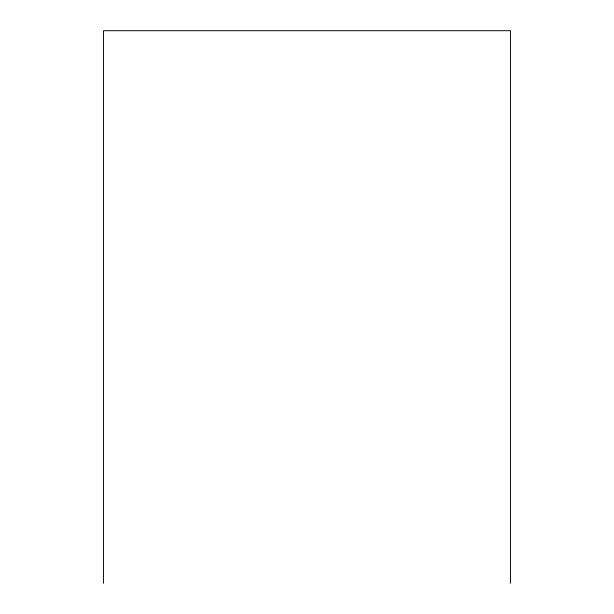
<?xml version="1.0" encoding="UTF-8"?>
<svg xmlns="http://www.w3.org/2000/svg" width="614" height="614" viewBox="0 0 614 614"><rect width="100%" height="100%" fill="white"/><g stroke="black" fill="none" stroke-linecap="round" stroke-linejoin="round"><path stroke-width="0.92" d="M510.518 583.3L510.518 30.7L103.482 30.7L103.482 583.3"/></g></svg>
